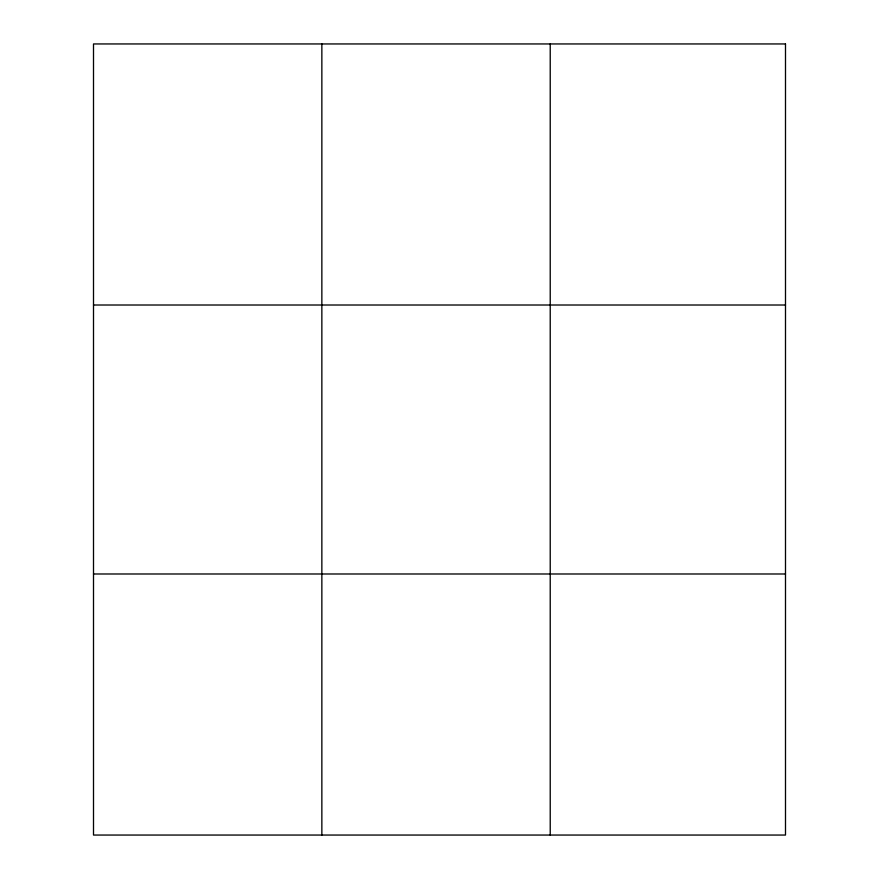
<?xml version="1.0" encoding="UTF-8"?>
<svg xmlns="http://www.w3.org/2000/svg" width="879" height="879" viewBox="0 0 879 879"><rect width="100%" height="100%" fill="white"/><g stroke="black" fill="none" stroke-linecap="round" stroke-linejoin="round"><path stroke-width="1.32" d="M321.857 835.05L321.857 43.95M550.221 835.05L550.221 43.95M93.504 305.013L785.496 305.013M93.504 573.987L785.496 573.987M785.496 43.95L785.496 835.05L93.504 835.05L93.504 43.95L785.496 43.95"/></g></svg>
